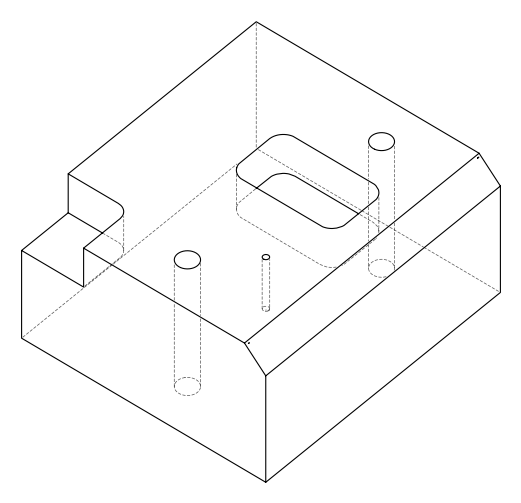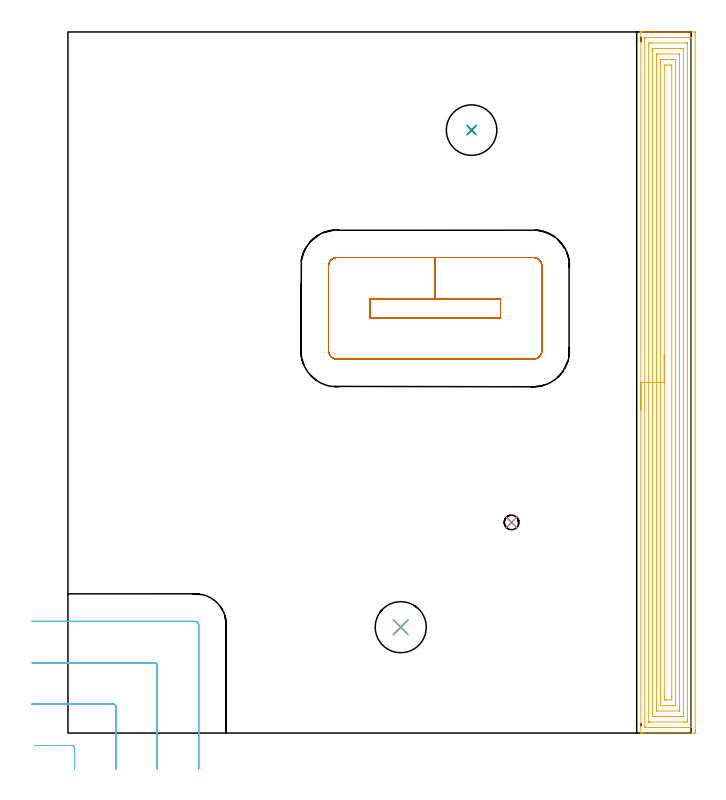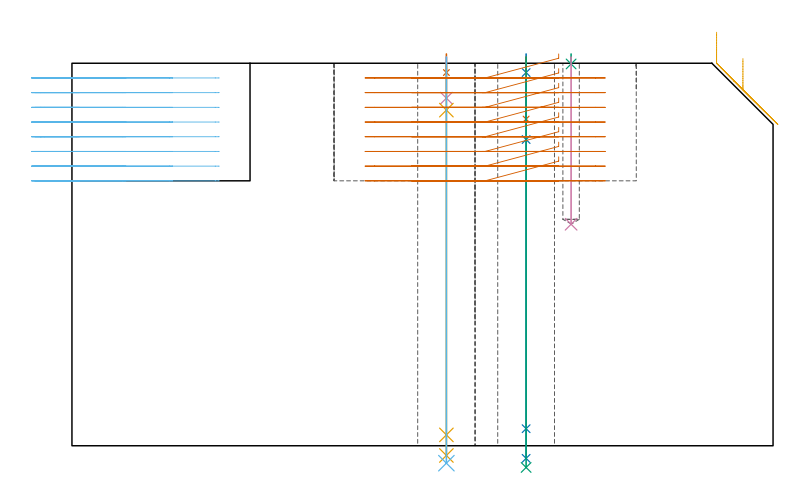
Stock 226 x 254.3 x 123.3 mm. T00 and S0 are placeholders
(PLAN: 13 operations, 9 tool changes, 29 min)
(1 SPOT_DRILL | STEP1HOLE | NXT0321_9005460120000 | 0.05 min | 183 mm3)
(2 SPOT_DRILL_1 | STEP1HOLE_1 | NXT0321_9005460120000 | 0.05 min | 183 mm3)
(3 SPOT_DRILL_2 | STEP1POCKET | NXT0321_9005460120000 | 0.03 min | 0 mm3)
(4 DRILL_BLIND_HOLE_INTO_CENTER | STEP1HOLE | NXT0301_046 | 0.05 min | 361 mm3)
(5 GUN_DRILL_THROUGH_HOLE | STEP1HOLE | UGT0307_003 | 0.59 min | 4327 mm3)
(6 SPADE_DRILL_TO_ENLARGE_THROUGH_HOLE | STEP1HOLE | UGT0306_009 | 0.53 min | 28248 mm3)
(7 DRILL_BLIND_HOLE_INTO_CENTER_1 | STEP1HOLE_1 | NXT0301_128 | 0.08 min | 1729 mm3)
(8 GUN_DRILL_THROUGH_HOLE_1 | STEP1HOLE_1 | UGT0307_008 | 0.61 min | 10083 mm3)
(9 DRILL_TO_ENLARGE_THROUGH_HOLE | STEP1HOLE_1 | UGT0301_252 | 0.53 min | 20412 mm3)
(10 DRILL_BLIND_HOLE_INTO_CENTER_2 | STEP1POCKET | UGT0301_448 | 0.22 min | 1114 mm3)
(11 AREA_MILL | FG_CHAMFER_SURFACE | UGT0205_001 | 14.63 min | 49346 mm3)
(12 MILL_CORNER_NOTCH_RECTANGULAR | CORNER_NOTCH_RECTANGULAR | UGT0201_094 | Follow Part, ap 5, ae 75% | 5.11 min | 108846 mm3)
(13 MILL_RECTANGULAR_POCKET | POCKET_RECTANGULAR_STRAIGHT | UGT0201_094 | Follow Part, ap 5, ae 75% | 6.55 min | 204475 mm3)
(TOOL NXT0321_9005460120000 | NC Spot Drill, 142deg, 12mm, Carbide, Uncoated | D12 PA142 FL30 Z2)
(TOOL NXT0301_046 | Carbide Drill 7.5mm [860.1-0750-038A1-MM 2214] | D7.5 PA140 FL53 Z2)
(TOOL UGT0307_003 | Gun Drill 7 mm | D7 PA130 FL24 Z1)
(TOOL UGT0306_009 | Spade Drill 18.5mm | D18.5 PA132 FL10 Z2)
(TOOL NXT0301_128 | Carbide Drill 12mm [861.1-1200-036A1-GP GC34] | D12 PA150 FL37.4 Z2)
(TOOL UGT0307_008 | Gun Drill 11 mm | D11 PA130 FL24 Z1)
(TOOL UGT0301_252 | Twist Drill 18.3 mm | D18.3 PA118 FL135 Z2)
(TOOL UGT0301_448 | Carbide Drill 5.3 mm | D5.3 PA118 FL52 Z2)
(TOOL UGT0205_001 | Chamfer Mill 20 x 3 x 45 deg. | D20 FL50 Z2)
(TOOL UGT0201_094 | End mill 20 mm | D20 FL38 Z4)
(OP 1 SPOT_DRILL)
G17 G21 G94 G90
T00 M6
G54
G17 G0 G90 X120.7 Y38.4 S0 M3
G43 Z133.3 H0
G94 G81 G98 Z120.3 F250. R126.3
G80
M5
M2
(OP 2 SPOT_DRILL_1)
G17 G21 G94 G90
T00 M6
G54
G17 G0 G90 X146.4 Y218.7 S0 M3
G43 Z133.3 H0
G94 G81 G98 Z120.3 F250. R126.3
G80
M5
M2
(OP 3 SPOT_DRILL_2)
G17 G21 G94 G90
T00 M6
G54
G17 G0 G90 X160.9 Y76.4 S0 M3
G43 Z133.3 H0
G94 G81 G98 Z123.072 F250. R126.3
G80
M5
M2
(OP 4 DRILL_BLIND_HOLE_INTO_CENTER)
G17 G21 G94 G90
T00 M6
G54
G17 G0 G90 X120.7 Y38.4 S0 M3
G43 Z133.3 H1
G94 G81 G98 Z112.05 F250. R125.3
G80
M5
M2
(OP 5 GUN_DRILL_THROUGH_HOLE)
G17 G21 G94 G90
T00 M6
G54
G17 G0 G90 X120.7 Y38.4 M8
G43 Z133.3 H0
Z123.036
S716 M3
G94 G1 Z108.192 F125. M26
G4 X.084
Z3.5 F250.
G4 X.084
Z-3.132 F125.
G4 X.084
M5
M9
G0 Z123.036
Z133.3
M2
(OP 6 SPADE_DRILL_TO_ENLARGE_THROUGH_HOLE)
G17 G21 G94 G90
T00 M6
G54
G17 G0 G90 X120.7 Y38.4 S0 M3
G43 Z133.3 H0
G94 G73 G98 Z-5.618 F250. Q18.417 R125.3
G80
M5
M2
(OP 7 DRILL_BLIND_HOLE_INTO_CENTER_1)
G17 G21 G94 G90
T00 M6
G54
G17 G0 G90 X146.4 Y218.7 S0 M3
G43 Z133.3 H1
G94 G81 G98 Z105.3 F250. R125.3
G80
M5
M2
(OP 8 GUN_DRILL_THROUGH_HOLE_1)
G17 G21 G94 G90
T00 M6
G54
G17 G0 G90 X146.4 Y218.7 M8
G43 Z133.3 H0
Z118.44
S716 M3
G94 G1 Z98.709 F125. M26
G4 X.084
Z5.5 F250.
G4 X.084
Z-4.065 F125.
G4 X.084
M5
M9
G0 Z118.44
Z133.3
M2
(OP 9 DRILL_TO_ENLARGE_THROUGH_HOLE)
G17 G21 G94 G90
T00 M6
G54
G17 G0 G90 X146.4 Y218.7 S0 M3
G43 Z133.3 H0
G94 G73 G98 Z-6.998 F250. Q16.287 R125.3
G80
M5
M2
(OP 10 DRILL_BLIND_HOLE_INTO_CENTER_2)
G17 G21 G94 G90
T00 M6
G54
G17 G0 G90 X160.9 Y76.4 S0 M3
G43 Z133.3 H0
G94 G81 G98 Z71.4 F250. R125.3
G80
M5
M2
(OP 11 AREA_MILL)
G17 G21 G94 G90
T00 M6
G54
G17 G0 G90 X207.806 Y117.15 S1061 M3
G43 Z133.3 H0
Z133.294
G94 G1 Y117.188 Z132.422 F250.
Y117.302 Z131.557
Y117.491 Z130.706
Y117.753 Z129.874
Y118.087 Z129.068
Y118.49 Z128.294
Y118.959 Z127.558
Y119.49 Z126.866
Y120.079 Z126.223
Y120.722 Z125.633
Y121.414 Z125.102
Y122.15 Z124.634
Y122.924 Z124.231
Y123.73 Z123.897
Y124.562 Z123.635
Y125.414 Z123.446
Y126.278 Z123.332
Y127.15 Z123.294
Y254.118
X207.804 Y254.212 Z123.291
X207.824 Y254.292 Z123.268
X207.825 Y254.296 Z123.266
X207.838 Y254.3 Z123.253
X208.238 Z122.862
X208.502 Z122.597
X209.225 Z121.87
X210.473 Z120.624
X211.886 Z119.209
X226.344 Z104.753
X226.968 Y254.296 Z104.129
X227.492 Y254.292 Z103.606
X227.495 Y254.201 Z103.603
X227.499 Y253.671 Z103.601
X227.5 Y253.135 Z103.6
Y0.987
X227.499 Y0.629 Z103.601
X227.495 Y0.099 Z103.603
X227.492 Y0.008 Z103.606
X226.968 Y0. Z104.129
X211.623 Z119.472
X209.225 Z121.87
X208.502 Z122.597
X208.238 Z122.862
X207.818 Z123.273
X207.809 Y0.089 Z123.286
X207.805 Y0.132 Z123.293
X207.806 Y0.179 Z123.294
Y127.15
X209.22 Z121.88
Y251.883
X209.225 Y252.29 Z121.875
X209.699 Y252.299 Z121.401
X225.194 Y252.3 Z105.906
X225.668 Y252.299 Z105.432
X226.081 Y252.29 Z105.019
X226.086 Y251.883 Z105.014
Y2.417
X226.081 Y2.01 Z105.019
X225.607 Y2.001 Z105.493
X210.112 Y2. Z120.988
X209.638 Y2.001 Z121.462
X209.225 Y2.01 Z121.875
X209.22 Y2.417 Z121.88
Y2.422
Y127.15
X210.635 Z120.465
Y249.2
X210.636 Y249.567 Z120.464
X210.639 Y250.094 Z120.461
X210.641 Y250.269 Z120.459
X210.804 Y250.291 Z120.296
X210.999 Y250.295 Z120.101
X211.683 Y250.3 Z119.417
X211.886 Z119.214
X224.307 Z106.793
X224.511 Y250.298 Z106.589
X224.647 Y250.293 Z106.453
X224.666 Y250.29 Z106.434
X224.667 Y250.285 Z106.433
X224.67 Y250.261 Z106.43
X224.671 Y250.217 Z106.429
Y250.094
Y5.1
X224.67 Y4.733 Z106.43
X224.667 Y4.206 Z106.433
X224.665 Y4.031 Z106.435
X224.502 Y4.009 Z106.598
X224.307 Y4.005 Z106.793
X223.624 Y4. Z107.476
X223.42 Z107.68
X210.999 Y4.001 Z120.101
X210.795 Y4.003 Z120.305
X210.66 Y4.007 Z120.44
X210.641 Y4.01 Z120.459
X210.639 Y4.015 Z120.461
X210.636 Y4.039 Z120.464
X210.635 Y4.083 Z120.465
Y4.206
Y127.15
X212.049 Z119.051
Y247.412
X212.053 Y248.138 Z119.047
X212.056 Y248.245 Z119.044
X212.063 Y248.29 Z119.037
X212.113 Y248.292 Z118.987
X212.333 Y248.296 Z118.767
X212.774 Y248.3 Z118.326
X222.533 Z108.567
X222.975 Y248.296 Z108.125
X223.193 Y248.292 Z107.907
X223.242 Y248.29 Z107.858
X223.25 Y248.258 Z107.85
X223.252 Y248.191 Z107.848
X223.257 Y247.576 Z107.843
Y6.888
X223.253 Y6.162 Z107.847
X223.25 Y6.055 Z107.85
X223.243 Y6.01 Z107.857
X223.193 Y6.008 Z107.907
X222.973 Y6.004 Z108.127
X222.533 Y6. Z108.567
X212.774 Z118.326
X212.331 Y6.004 Z118.769
X212.113 Y6.008 Z118.987
X212.064 Y6.01 Z119.036
X212.056 Y6.042 Z119.044
X212.054 Y6.109 Z119.046
X212.049 Y6.724 Z119.051
Y127.15
X213.463 Z117.637
Y246.022
X213.464 Y246.155 Z117.636
X213.468 Y246.261 Z117.632
X213.47 Y246.289 Z117.63
X213.474 Y246.292 Z117.626
X213.493 Y246.295 Z117.607
X213.661 Y246.299 Z117.439
X221.645 Z109.455
X221.741 Y246.297 Z109.359
X221.8 Y246.294 Z109.3
X221.827 Y246.291 Z109.273
X221.836 Y246.221 Z109.264
X221.841 Y245.823 Z109.259
X221.842 Y245.624 Z109.258
X221.843 Y8.278 Z109.257
X221.842 Y8.145 Z109.258
X221.839 Y8.039 Z109.261
X221.836 Y8.011 Z109.264
X221.832 Y8.008 Z109.268
X221.813 Y8.005 Z109.287
X221.645 Y8.001 Z109.455
X213.661 Z117.439
X213.565 Y8.003 Z117.535
X213.506 Y8.006 Z117.594
X213.479 Y8.009 Z117.621
X213.47 Y8.079 Z117.63
X213.465 Y8.477 Z117.635
X213.464 Y8.676 Z117.636
X213.463 Y127.15 Z117.637
X214.877 Z116.223
X214.878 Y243.835 Z116.222
X214.88 Y244.116 Z116.22
X214.882 Y244.256 Z116.218
X214.884 Y244.284 Z116.216
X214.909 Y244.29 Z116.191
X214.978 Y244.296 Z116.122
X215.435 Y244.299 Z115.665
X215.861 Y244.3 Z115.239
X219.41 Z111.69
X219.871 Z111.229
X220.299 Y244.298 Z110.801
X220.415 Y244.291 Z110.685
X220.422 Y244.289 Z110.678
X220.425 Y244.278 Z110.675
X220.427 Y244.242 Z110.673
X220.429 Y244.168 Z110.671
X220.428 Y10.465 Z110.672
X220.426 Y10.184 Z110.674
X220.424 Y10.044 Z110.676
X220.422 Y10.016 Z110.678
X220.397 Y10.01 Z110.703
X220.329 Y10.004 Z110.771
X219.871 Y10.001 Z111.229
X219.445 Y10. Z111.655
X215.896 Z115.204
X215.435 Z115.665
X215.007 Y10.002 Z116.093
X214.891 Y10.009 Z116.209
X214.884 Y10.011 Z116.216
X214.881 Y10.022 Z116.219
X214.879 Y10.058 Z116.221
X214.878 Y10.132 Z116.222
X214.877 Y127.15 Z116.223
X216.291 Z114.809
Y241.153
X216.293 Y242.047 Z114.807
X216.295 Y242.075 Z114.805
X216.322 Y242.29 Z114.778
X216.96 Y242.299 Z114.14
X218.097 Y242.3 Z113.003
X218.736 Y242.297 Z112.364
X218.984 Y242.29 Z112.116
X219.011 Y242.047 Z112.089
X219.013 Y242.018 Z112.087
X219.015 Y241.153 Z112.085
Y13.147
X219.013 Y12.253 Z112.087
X219.011 Y12.225 Z112.089
X218.984 Y12.01 Z112.116
X218.346 Y12.001 Z112.754
X217.209 Y12. Z113.891
X216.57 Y12.003 Z114.53
X216.322 Y12.01 Z114.778
X216.295 Y12.253 Z114.805
X216.293 Y12.282 Z114.807
X216.291 Y13.178 Z114.809
Y14.041
Y127.15
Y128.022 Z114.847
Y128.887 Z114.961
Y129.738 Z115.149
Y130.57 Z115.412
Y131.376 Z115.746
Y132.15 Z116.148
Y132.886 Z116.617
Y133.578 Z117.148
Y134.221 Z117.738
Y134.81 Z118.381
Y135.342 Z119.073
Y135.81 Z119.809
Y136.213 Z120.582
Y136.547 Z121.388
Y136.809 Z122.22
Y136.998 Z123.072
Y137.112 Z123.937
Y137.15 Z124.809
G0 Z133.3
M5
M2
(OP 12 MILL_CORNER_NOTCH_RECTANGULAR)
G17 G21 G94 G90
T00 M6
G54
G17 G0 G90 X2.4 Y-13. S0 M3
G43 Z133.3 H0
Z118.562
G94 G1 Y-10. F250.
Y-5.496 F500.
G3 X1.404 Y-4.5 R1.
G1 X-8.93
X-11.93 F250.
G0 Z133.3
X17.4 Y-13.
Z118.562
G1 Y-10.
Y9.504 F500.
G3 X16.404 Y10.5 R1.
G1 X-10.
X-13. F250.
G0 Z133.3
X32.4 Y-13.
Z118.562
G1 Y-10.
Y24.504 F500.
G3 X31.404 Y25.5 R1.
G1 X-10.
X-13. F250.
G0 Z133.3
X47.4 Y-13.
Z118.562
G1 Y-10.
Y39.3 F500.
G3 X46.2 Y40.5 R1.2
G1 X-10.
X-13. F250.
G0 Z133.3
X2.4 Y-13.
Z113.825
G1 Y-10.
Y-5.496 F500.
G3 X1.404 Y-4.5 R1.
G1 X-8.93
X-11.93 F250.
G0 Z133.3
X17.4 Y-13.
Z113.825
G1 Y-10.
Y9.504 F500.
G3 X16.404 Y10.5 R1.
G1 X-10.
X-13. F250.
G0 Z133.3
X32.4 Y-13.
Z113.825
G1 Y-10.
Y24.504 F500.
G3 X31.404 Y25.5 R1.
G1 X-10.
X-13. F250.
G0 Z133.3
X47.4 Y-13.
Z113.825
G1 Y-10.
Y39.3 F500.
G3 X46.2 Y40.5 R1.2
G1 X-10.
X-13. F250.
G0 Z133.3
X2.4 Y-13.
Z109.087
G1 Y-10.
Y-5.496 F500.
G3 X1.404 Y-4.5 R1.
G1 X-8.93
X-11.93 F250.
G0 Z133.3
X17.4 Y-13.
Z109.087
G1 Y-10.
Y9.504 F500.
G3 X16.404 Y10.5 R1.
G1 X-10.
X-13. F250.
G0 Z133.3
X32.4 Y-13.
Z109.087
G1 Y-10.
Y24.504 F500.
G3 X31.404 Y25.5 R1.
G1 X-10.
X-13. F250.
G0 Z133.3
X47.4 Y-13.
Z109.087
G1 Y-10.
Y39.3 F500.
G3 X46.2 Y40.5 R1.2
G1 X-10.
X-13. F250.
G0 Z133.3
X2.4 Y-13.
Z104.35
G1 Y-10.
Y-5.496 F500.
G3 X1.404 Y-4.5 R1.
G1 X-8.93
X-11.93 F250.
G0 Z133.3
X17.4 Y-13.
Z104.35
G1 Y-10.
Y9.504 F500.
G3 X16.404 Y10.5 R1.
G1 X-10.
X-13. F250.
G0 Z133.3
X32.4 Y-13.
Z104.35
G1 Y-10.
Y24.504 F500.
G3 X31.404 Y25.5 R1.
G1 X-10.
X-13. F250.
G0 Z133.3
X47.4 Y-13.
Z104.35
G1 Y-10.
Y39.3 F500.
G3 X46.2 Y40.5 R1.2
G1 X-10.
X-13. F250.
G0 Z133.3
X2.4 Y-13.
Z99.612
G1 Y-10.
Y-5.496 F500.
G3 X1.404 Y-4.5 R1.
G1 X-8.93
X-11.93 F250.
G0 Z133.3
X17.4 Y-13.
Z99.612
G1 Y-10.
Y9.504 F500.
G3 X16.404 Y10.5 R1.
G1 X-10.
X-13. F250.
G0 Z133.3
X32.4 Y-13.
Z99.612
G1 Y-10.
Y24.504 F500.
G3 X31.404 Y25.5 R1.
G1 X-10.
X-13. F250.
G0 Z133.3
X47.4 Y-13.
Z99.612
G1 Y-10.
Y39.3 F500.
G3 X46.2 Y40.5 R1.2
G1 X-10.
X-13. F250.
G0 Z133.3
X2.4 Y-13.
Z94.875
G1 Y-10.
Y-5.496 F500.
G3 X1.404 Y-4.5 R1.
G1 X-8.93
X-11.93 F250.
G0 Z133.3
X17.4 Y-13.
Z94.875
G1 Y-10.
Y9.504 F500.
G3 X16.404 Y10.5 R1.
G1 X-10.
X-13. F250.
G0 Z133.3
X32.4 Y-13.
Z94.875
G1 Y-10.
Y24.504 F500.
G3 X31.404 Y25.5 R1.
G1 X-10.
X-13. F250.
G0 Z133.3
X47.4 Y-13.
Z94.875
G1 Y-10.
Y39.3 F500.
G3 X46.2 Y40.5 R1.2
G1 X-10.
X-13. F250.
G0 Z133.3
X2.4 Y-13.
Z90.137
G1 Y-10.
Y-5.496 F500.
G3 X1.404 Y-4.5 R1.
G1 X-8.93
X-11.93 F250.
G0 Z133.3
X17.4 Y-13.
Z90.137
G1 Y-10.
Y9.504 F500.
G3 X16.404 Y10.5 R1.
G1 X-10.
X-13. F250.
G0 Z133.3
X32.4 Y-13.
Z90.137
G1 Y-10.
Y24.504 F500.
G3 X31.404 Y25.5 R1.
G1 X-10.
X-13. F250.
G0 Z133.3
X47.4 Y-13.
Z90.137
G1 Y-10.
Y39.3 F500.
G3 X46.2 Y40.5 R1.2
G1 X-10.
X-13. F250.
G0 Z133.3
X2.4 Y-13.
Z85.4
G1 Y-10.
Y-5.496 F500.
G3 X1.404 Y-4.5 R1.
G1 X-8.93
X-11.93 F250.
G0 Z133.3
X17.4 Y-13.
Z85.4
G1 Y-10.
Y9.504 F500.
G3 X16.404 Y10.5 R1.
G1 X-10.
X-13. F250.
G0 Z133.3
X32.4 Y-13.
Z85.4
G1 Y-10.
Y24.504 F500.
G3 X31.404 Y25.5 R1.
G1 X-10.
X-13. F250.
G0 Z133.3
X47.4 Y-13.
Z85.4
G1 Y-10.
Y39.3 F500.
G3 X46.2 Y40.5 R1.2
G1 X-10.
X-13. F250.
G0 Z133.3
M5
M2
(OP 13 MILL_RECTANGULAR_POCKET)
G17 G21 G94 G90
T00 M6
G54
G17 G0 G90 X156.9 Y152.323 S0 M3
G43 Z133.3 H0
Z126.3
G94 G1 Y157.5 Z124.913 F250.
X133.2 Z118.562
X109.5 F500.
Y150.6
X156.9
Y157.5
X133.2
Y172.5
X97.6
G3 X94.5 Y169.4 R3.1
G1 Y138.7
G3 X97.6 Y135.6 R3.1
G1 X168.8
G3 X171.9 Y138.7 R3.1
G1 Y169.4
G3 X168.8 Y172.5 R3.1
G1 X133.2
X132.2
G0 X156.9 Y152.323 Z121.562
G1 Y157.5 Z120.175 F250.
X133.2 Z113.825
X109.5 F500.
Y150.6
X156.9
Y157.5
X133.2
Y172.5
X97.6
G3 X94.5 Y169.4 R3.1
G1 Y138.7
G3 X97.6 Y135.6 R3.1
G1 X168.8
G3 X171.9 Y138.7 R3.1
G1 Y169.4
G3 X168.8 Y172.5 R3.1
G1 X133.2
X132.2
G0 X156.9 Y152.323 Z116.825
G1 Y157.5 Z115.438 F250.
X133.2 Z109.087
X109.5 F500.
Y150.6
X156.9
Y157.5
X133.2
Y172.5
X97.6
G3 X94.5 Y169.4 R3.1
G1 Y138.7
G3 X97.6 Y135.6 R3.1
G1 X168.8
G3 X171.9 Y138.7 R3.1
G1 Y169.4
G3 X168.8 Y172.5 R3.1
G1 X133.2
X132.2
G0 X156.9 Y152.323 Z112.087
G1 Y157.5 Z110.7 F250.
X133.2 Z104.35
X109.5 F500.
Y150.6
X156.9
Y157.5
X133.2
Y172.5
X97.6
G3 X94.5 Y169.4 R3.1
G1 Y138.7
G3 X97.6 Y135.6 R3.1
G1 X168.8
G3 X171.9 Y138.7 R3.1
G1 Y169.4
G3 X168.8 Y172.5 R3.1
G1 X133.2
X132.2
G0 X156.9 Y152.323 Z107.35
G1 Y157.5 Z105.963 F250.
X133.2 Z99.612
X109.5 F500.
Y150.6
X156.9
Y157.5
X133.2
Y172.5
X97.6
G3 X94.5 Y169.4 R3.1
G1 Y138.7
G3 X97.6 Y135.6 R3.1
G1 X168.8
G3 X171.9 Y138.7 R3.1
G1 Y169.4
G3 X168.8 Y172.5 R3.1
G1 X133.2
X132.2
G0 X156.9 Y152.323 Z102.612
G1 Y157.5 Z101.225 F250.
X133.2 Z94.875
X109.5 F500.
Y150.6
X156.9
Y157.5
X133.2
Y172.5
X97.6
G3 X94.5 Y169.4 R3.1
G1 Y138.7
G3 X97.6 Y135.6 R3.1
G1 X168.8
G3 X171.9 Y138.7 R3.1
G1 Y169.4
G3 X168.8 Y172.5 R3.1
G1 X133.2
X132.2
G0 X156.9 Y152.323 Z97.875
G1 Y157.5 Z96.488 F250.
X133.2 Z90.137
X109.5 F500.
Y150.6
X156.9
Y157.5
X133.2
Y172.5
X97.6
G3 X94.5 Y169.4 R3.1
G1 Y138.7
G3 X97.6 Y135.6 R3.1
G1 X168.8
G3 X171.9 Y138.7 R3.1
G1 Y169.4
G3 X168.8 Y172.5 R3.1
G1 X133.2
X132.2
G0 X156.9 Y152.323 Z93.137
G1 Y157.5 Z91.75 F250.
X133.2 Z85.4
X109.5 F500.
Y150.6
X156.9
Y157.5
X133.2
Y172.5
X97.6
G3 X94.5 Y169.4 R3.1
G1 Y138.7
G3 X97.6 Y135.6 R3.1
G1 X168.8
G3 X171.9 Y138.7 R3.1
G1 Y169.4
G3 X168.8 Y172.5 R3.1
G1 X133.2
X132.2
G0 Z133.3
M5
M2
